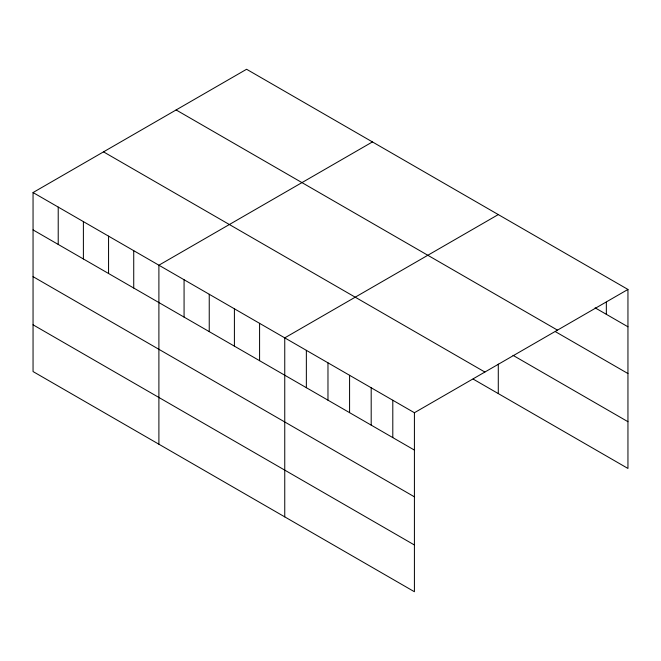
<?xml version="1.0" encoding="UTF-8"?>
<svg xmlns="http://www.w3.org/2000/svg" width="661" height="661" viewBox="0 0 661 661"><rect width="100%" height="100%" fill="white"/><g stroke="black" fill="none" stroke-linecap="round" stroke-linejoin="round"><path stroke-width="0.99" d="M33.05 192.549L414.414 412.728L414.414 591.735L33.05 371.556L33.05 192.549L246.586 69.265L627.95 289.444L627.95 468.451L473.119 379.059M372.44 141.925L158.896 265.21L158.896 444.217M498.287 214.585L284.751 337.87L284.751 516.877M414.414 412.728L627.95 289.444M595.098 307.828L627.95 326.798M176.123 109.949L557.479 330.128M555.339 331.615L627.95 373.539M512.986 355.329L627.95 421.701M103.521 151.865L484.877 372.044M33.05 229.904L414.414 450.083M33.05 276.653L414.414 496.824M33.05 324.807L414.414 544.986M606.344 302.201L606.344 314.322M498.287 364.12L498.287 393.584M392.799 400.252L392.799 437.607M371.193 387.776L371.193 425.13M349.578 375.299L349.578 412.654M327.972 362.823L327.972 400.178M306.357 350.347L306.357 387.701M259.583 323.336L259.583 360.691M234.407 308.803L234.407 346.157M209.24 294.277L209.24 331.624M184.072 279.743L184.072 317.09M133.729 250.676L133.729 288.031M108.561 236.151L108.561 273.497M83.393 221.617L83.393 258.963M58.218 207.083L58.218 244.438"/></g></svg>
